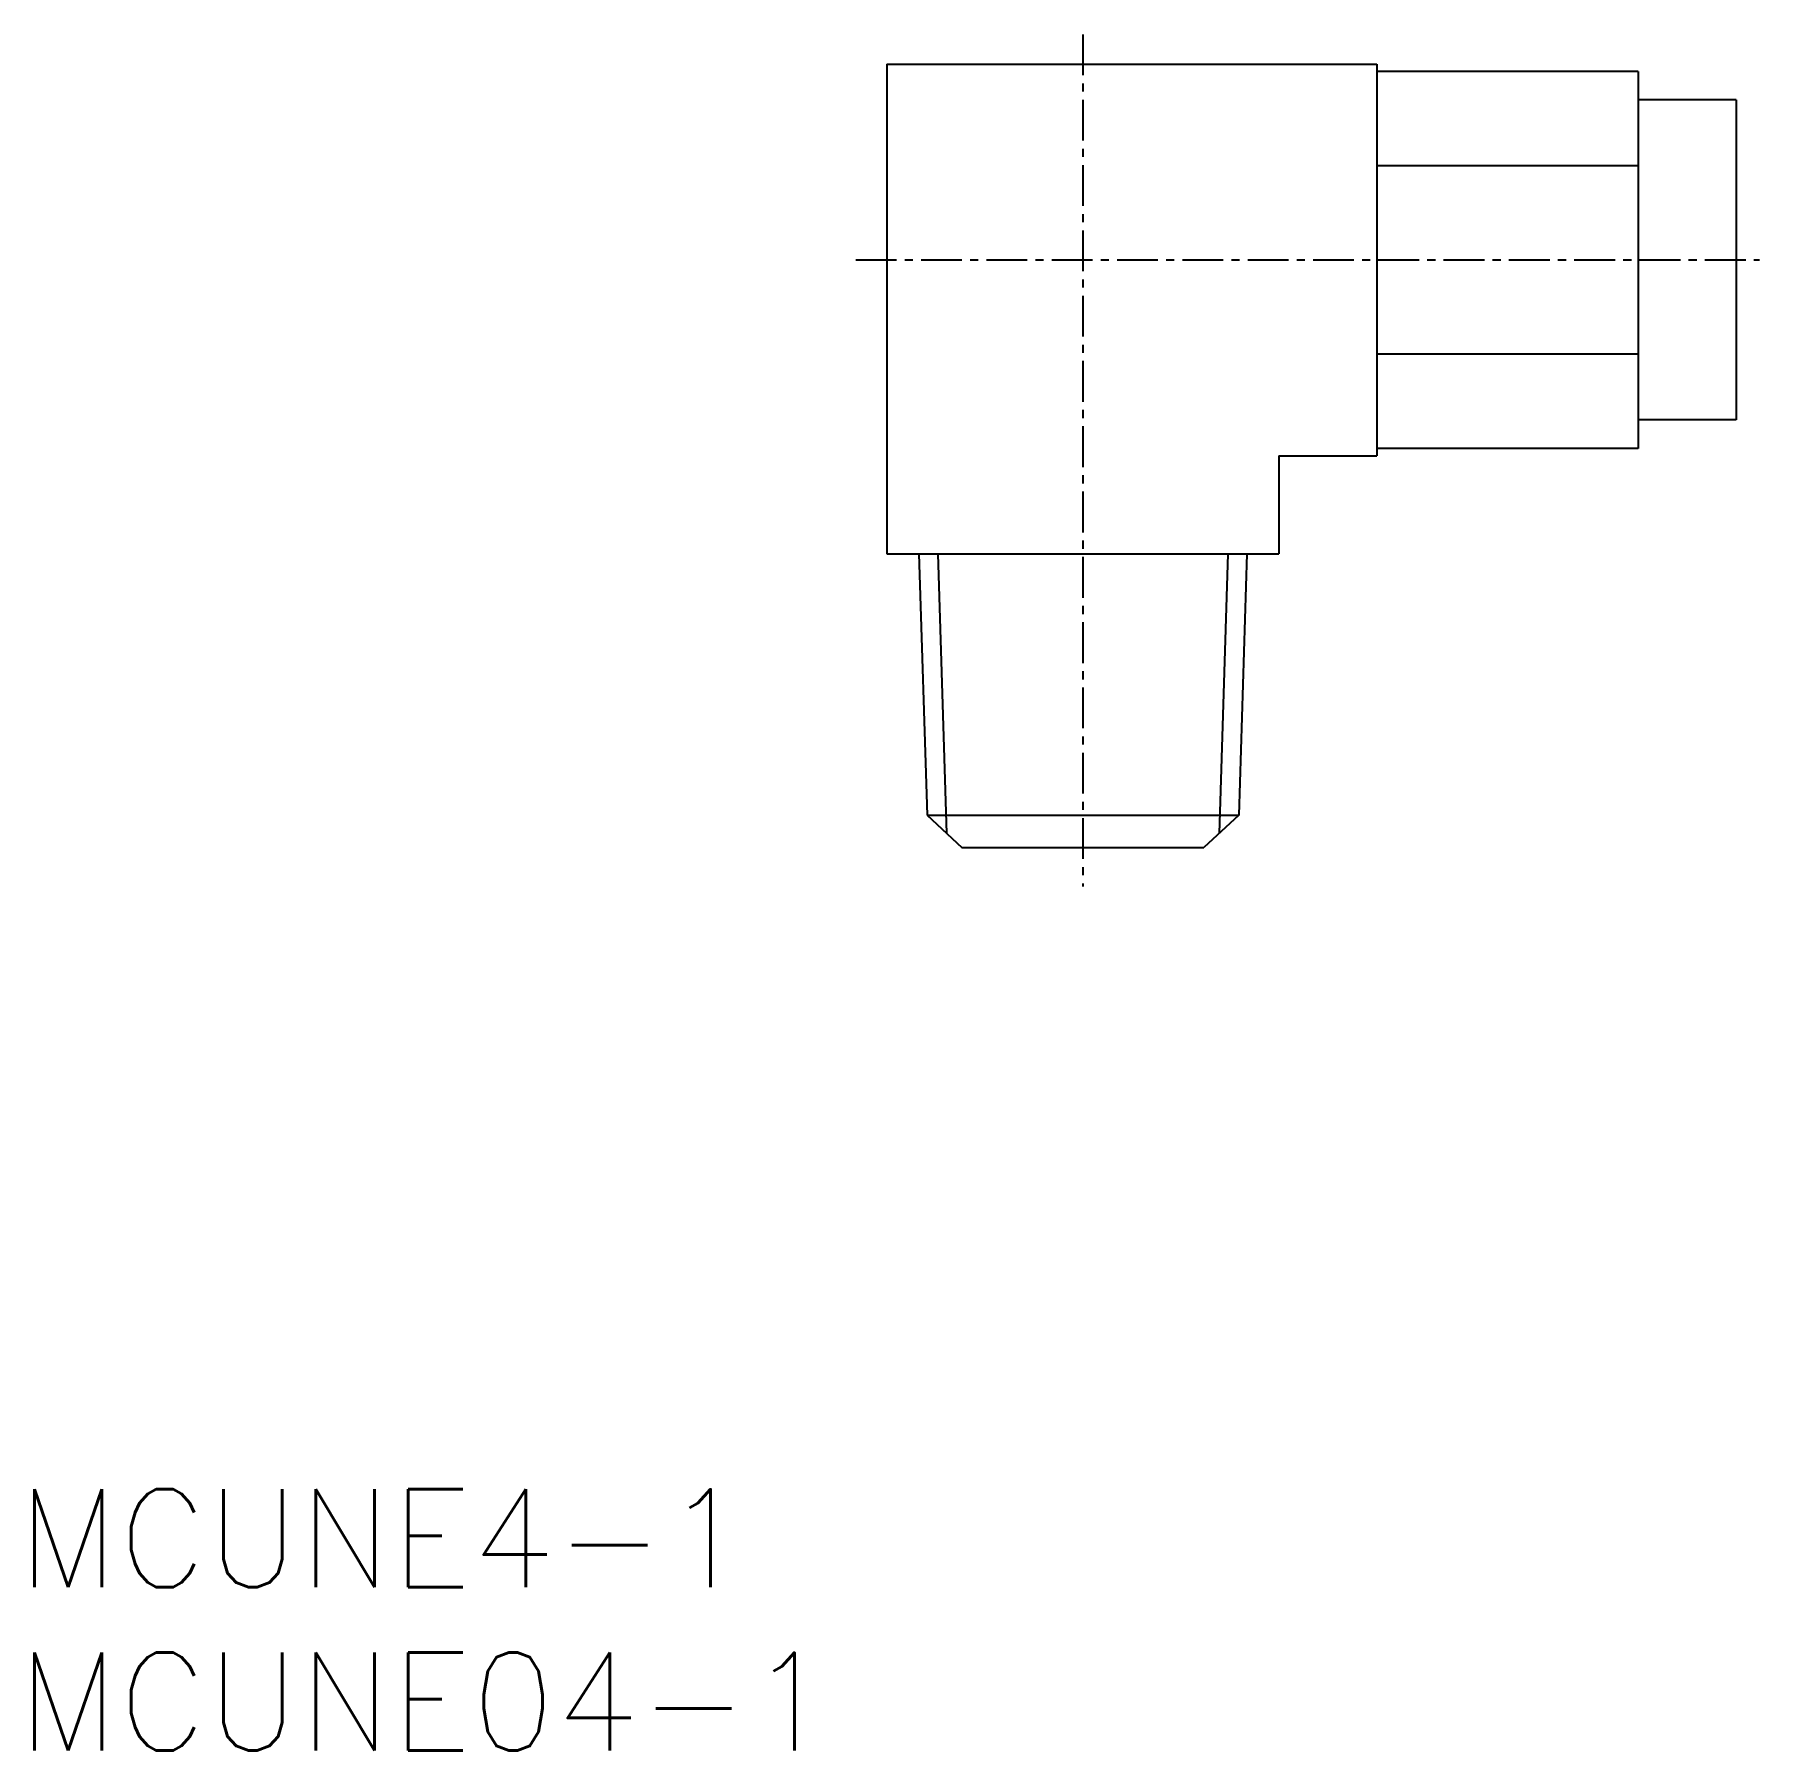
# Model space of a CAD drawing. Extents: x 0.5 to 53.3, y 0 to 52.6.
import ezdxf

# ---------------------------------------------------------------- set-up
doc = ezdxf.new("R2010")
doc.units = 0
doc.linetypes.add('CENTER', pattern=[2, 1.25, -0.25, 0.25, -0.25])
doc.layers.get('0').update_dxf_attribs({"linetype": 'CONTINUOUS'})
doc.layers.add('CENTER', color=1, linetype='CENTER')
doc.styles.get("Standard").update_dxf_attribs({"font": 'txt.shx'})

# ---------------------------------------------------------------- blocks, each defined once
blk = doc.blocks.new('*U3')
at = {"color": 7, "linetype": 'CONTINUOUS'}
blk.add_text('MCUNE04-1', height=3, dxfattribs=at).set_placement((0, 0))
blk = doc.blocks.new('*U4')
at = {"color": 7, "linetype": 'CONTINUOUS'}
blk.add_text('MCUNE4-1', height=3, dxfattribs=at).set_placement((0, 5))

msp = doc.modelspace()

# ---------------------------------------------------------------- linework, layer by layer
at = {"color": 7, "linetype": 'CONTINUOUS'}
for p, q in [((26.617, 51.653), (26.617, 36.653)), ((26.617, 51.653), (41.617, 51.653)), ((41.617, 51.653), (41.617, 39.653)), ((49.617, 51.426), (41.617, 51.426)), ((49.617, 51.426), (49.617, 39.879)), ((52.617, 50.553), (49.617, 50.553)), ((52.617, 50.553), (52.617, 40.753)), ((49.617, 48.539), (41.617, 48.539)), ((49.617, 42.766), (41.617, 42.766)), ((52.617, 40.753), (49.617, 40.753)), ((38.617, 39.653), (41.617, 39.653)), ((38.617, 39.653), (38.617, 36.653)), ((49.617, 39.879), (41.617, 39.879)), ((26.617, 36.653), (38.617, 36.653)), ((27.595, 36.653), (27.845, 28.652)), ((28.176, 36.653), (28.444, 28.09)), ((37.057, 36.653), (36.789, 28.09)), ((37.638, 36.653), (37.388, 28.652)), ((27.845, 28.652), (37.388, 28.652)), ((27.845, 28.652), (28.909, 27.653)), ((37.388, 28.652), (36.324, 27.653)), ((28.909, 27.653), (36.324, 27.653))]:
    msp.add_line(p, q, dxfattribs=at)
at = {"layer": 'CENTER', "color": 1, "linetype": 'CENTER'}
for p, q in [((32.617, 52.558), (32.617, 26.462)), ((25.664, 45.653), (53.336, 45.653))]:
    msp.add_line(p, q, dxfattribs=at)

# ---------------------------------------------------------------- block references
at = {"color": 7, "linetype": 'CONTINUOUS'}
for name in ['*U4', '*U3']:
    msp.add_blockref(name, (0, 0), dxfattribs=at)

doc.saveas('drawing.dxf')
